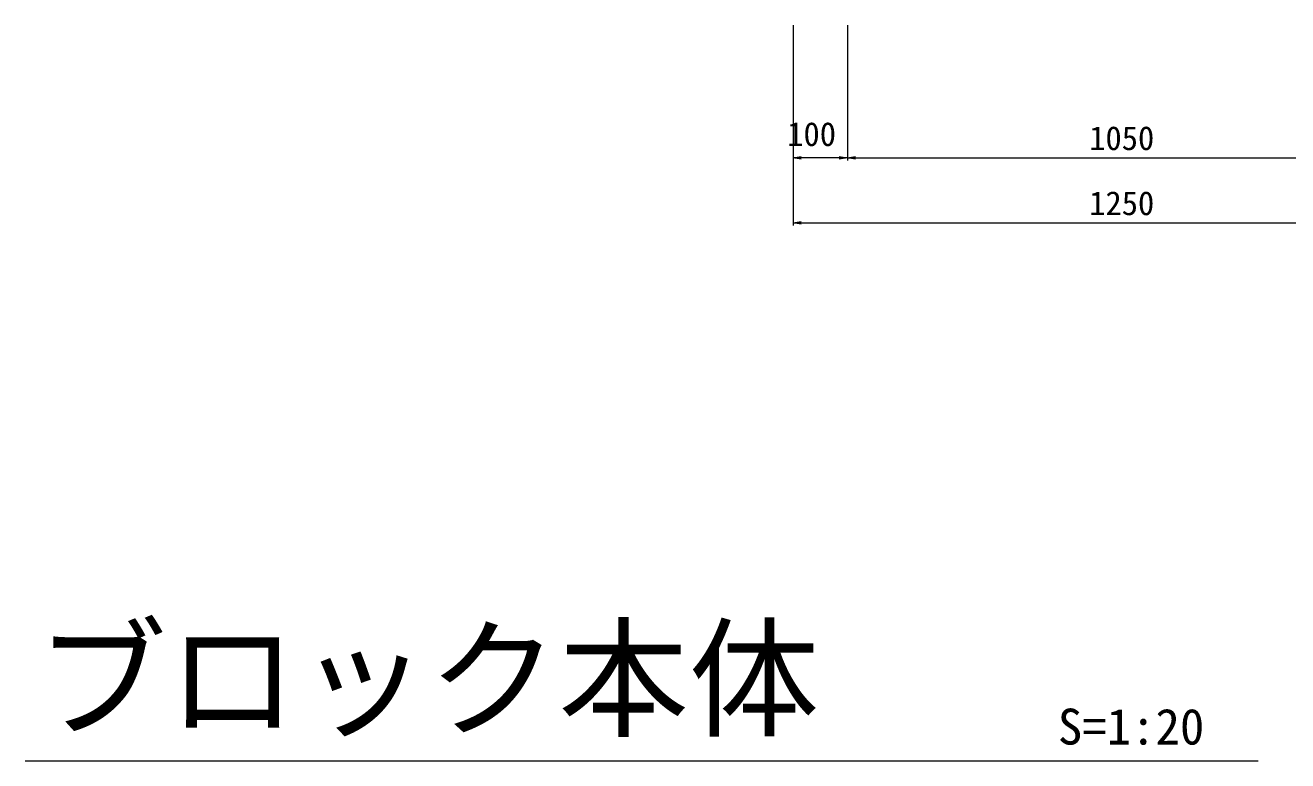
# Model space of a CAD drawing. Units: millimetres on the paper. Extents: x -6 to 835, y 0 to 594.
# Drawn here: x 351.1 to 467.2, y 306.6 to 374.2 of the extents above; entities that cross this region are included whole.
import ezdxf
from ezdxf.enums import TextEntityAlignment as Align

# ---------------------------------------------------------------- set-up
doc = ezdxf.new("R2010")
doc.units = ezdxf.units.MM
for name, color, linetype, lineweight in [('0_2', 7, 'Continuous', 18), ('D-STR-DIM（寸法）', 7, 'Continuous', 18), ('D-STR-STRn（構造物）', 7, 'Continuous', 18), ('D-TTL-LINE（枠内）', 2, 'Continuous', 18)]:
    doc.layers.add(name, color=color, linetype=linetype, lineweight=lineweight)
doc.layers.add('D-TTL-TXT（文字）', color=7, linetype='Continuous')
doc.styles.add('ＭＳ ゴシック', font='')
doc.styles.get('ＭＳ ゴシック').set_extended_font_data('MS Gothic')

msp = doc.modelspace()

# ---------------------------------------------------------------- linework, layer by layer
at = {"layer": '0_2'}
for p, q in [((421.702, 362.025), (422.452, 362.15)), ((422.452, 361.9), (421.702, 362.025)), ((425.952, 362.15), (426.702, 362.025)), ((426.702, 362.025), (425.952, 361.9)), ((426.702, 362.025), (427.452, 362.15)), ((427.452, 361.9), (426.702, 362.025)), ((421.702, 356.042), (422.452, 356.167)), ((422.452, 355.917), (421.702, 356.042))]:
    msp.add_line(p, q, dxfattribs=at)
at = {"layer": '0_2', "color": 9}
for p, q in [((421.702, 362.025), (421.802, 362.025)), ((426.702, 362.025), (426.602, 362.025)), ((426.702, 362.025), (426.802, 362.025)), ((421.702, 356.042), (421.802, 356.042))]:
    msp.add_line(p, q, dxfattribs=at)
at = {"layer": 'D-STR-DIM（寸法）'}
for p, q in [((421.702, 374.212), (421.702, 361.775)), ((421.702, 374.212), (421.702, 355.792)), ((426.702, 374.212), (426.702, 361.775)), ((426.702, 374.212), (426.702, 361.775)), ((426.602, 362.025), (421.802, 362.025)), ((426.802, 362.025), (479.102, 362.025)), ((421.802, 356.042), (484.102, 356.042))]:
    msp.add_line(p, q, dxfattribs=at)
at = {"layer": 'D-TTL-LINE（枠内）'}
msp.add_line((351.079, 306.581), (464.49, 306.581), dxfattribs=at)

# ---------------------------------------------------------------- texts
at = {"layer": 'D-STR-STRn（構造物）', "style": 'ＭＳ ゴシック'}
for s, p in [('100', (421.164, 362.447)), ('1050', (448.94, 362.075)), ('1250', (448.94, 356.092))]:
    msp.add_text(s, height=2.199, dxfattribs=at).set_placement(p, align=Align.BOTTOM_LEFT)
at = {"layer": 'D-TTL-TXT（文字）', "style": 'ＭＳ ゴシック'}
for s, height, p in [('ブロック本体', 8.798, (352.115, 307.081)), ('S=1:20', 3.299, (446.061, 307.081))]:
    msp.add_text(s, height=height, dxfattribs=at).set_placement(p, align=Align.BOTTOM_LEFT)

doc.saveas('drawing.dxf')
